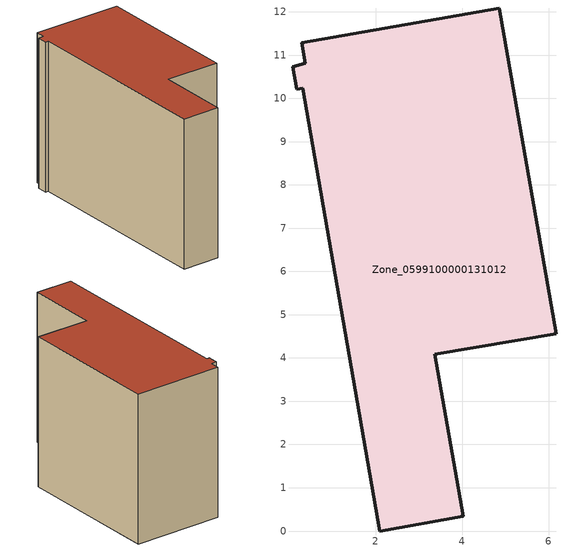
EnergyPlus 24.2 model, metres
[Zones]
Zone_0599100000131012
 floor ground (C_G): 0.31,10.23 0.18,10.21 0.09,10.73 0.37,10.81 0.29,11.29 4.86,12.09 6.17,4.56 3.37,4.08 4.02,0.34 2.09,0 z0
 wall outside (C_F): 2.09,0 4.02,0.34 3.37,4.08 6.17,4.56 4.86,12.09 0.29,11.29 0.37,10.81 0.09,10.73 0.18,10.21 0.31,10.23 2.09,0 z0:7.73
 roof outside (C_R): 0.31,10.23 2.09,0 4.02,0.34 3.37,4.08 6.17,4.56 4.86,12.09 0.29,11.29 0.37,10.81 0.09,10.73 0.18,10.21 z7.73
[BUILDING]
Pand.0599100000131012: North Axis=0; Terrain=City; Loads Convergence Tolerance Value=0.04; Temperature Convergence Tolerance Value=0.4; Solar Distribution=FullExterior; Maximum Number of Warmup Days=25; Minimum Number of Warmup Days=1
[Site:Location]
Rotterdam.The.Hague.AP_ZH_NLD Design_Conditions: Latitude=51.96; Longitude=4.45; Time Zone=1; Elevation=-4.5
[SITE:GROUNDTEMPERATURE:BUILDINGSURFACE]
18, 18, 18, 18, 18, 18, 18, 18, 18, 18, 18, 18
[MATERIAL] Thermal Absorptance=0.9; Solar Absorptance=0.7; Visible Absorptance=0.7
Name | Roughness | Thickness | Conductivity | Density | Specific Heat
G.TI.1946 | MediumSmooth | 0.15 | 1 | 540 | 1210
F.TI.1946 | Rough | 0.3 | 0.857143 | 1920 | 840
R.TI.1946 | MediumRough | 0.2 | 0.1 | 1500 | 1000
[CONSTRUCTION]
C_G: G.TI.1946
C_F: F.TI.1946
C_R: R.TI.1946
[ZONE]
Zone_0599100000131012: Type=1; Multiplier=1; Ceiling Height=Autocalculate; Volume=Autocalculate; Floor Area=autocalculate; Part of Total Floor Area=Yes
[ZONEINFILTRATION:DESIGNFLOWRATE]
Infil_Zone_0599100000131012: Zone or ZoneList or Space or SpaceList=Zone_0599100000131012; Schedule=AlwaysOn; Design Flow Rate Calculation Method=Flow/Area; Flow Rate per Floor Area=0.003; Constant Term Coefficient=1; Temperature Term Coefficient=0; Velocity Term Coefficient=0; Velocity Squared Term Coefficient=0
[HVACTEMPLATE:ZONE:IDEALLOADSAIRSYSTEM]
Zone_0599100000131012: Maximum Heating Supply Air Temperature=50; Minimum Cooling Supply Air Temperature=13; Maximum Heating Supply Air Humidity Ratio=0.0156; Minimum Cooling Supply Air Humidity Ratio=0.0077; Heating Limit=NoLimit; Cooling Limit=NoLimit; Dehumidification Control Type=ConstantSensibleHeatRatio; Cooling Sensible Heat Ratio=0.7; Dehumidification Setpoint=60; Humidification Control Type=None; Humidification Setpoint=30; Outdoor Air Method=None; Outdoor Air Flow Rate per Person=0.00944; Outdoor Air Flow Rate per Zone Floor Area=0; Outdoor Air Flow Rate per Zone=0; Demand Controlled Ventilation Type=None; Outdoor Air Economizer Type=NoEconomizer; Heat Recovery Type=None; Sensible Heat Recovery Effectiveness=0.7; Latent Heat Recovery Effectiveness=0.65
[ZONECONTROL:THERMOSTAT]
ThermostatControl_Zone_0599100000131012: Zone or ZoneList=Zone_0599100000131012; Control Type Schedule=DualSetpointControlType; Control 1=Thermostat_Zone_0599100000131012; Temperature Difference Between Cutout And Setpoint=0
[THERMOSTATSETPOINT:DUALSETPOINT]
Thermostat_Zone_0599100000131012: Heating Setpoint Temperature Schedule=HeatingSetpoint_Zone_0599100000131012; Cooling Setpoint Temperature Schedule=CoolingSetpoint_Zone_0599100000131012
[SCHEDULE:COMPACT]
HeatingSetpoint_Zone_0599100000131012: Through: 12/31, For: AllDays, Until: 24:00, 21
CoolingSetpoint_Zone_0599100000131012: Through: 12/31, For: AllDays, Until: 24:00, 24
DualSetpointControlType: Through: 12/31, For: AllDays, Until: 24:00, 4
AlwaysOn: Through: 12/31, For: AllDays, Until: 24:00, 1
